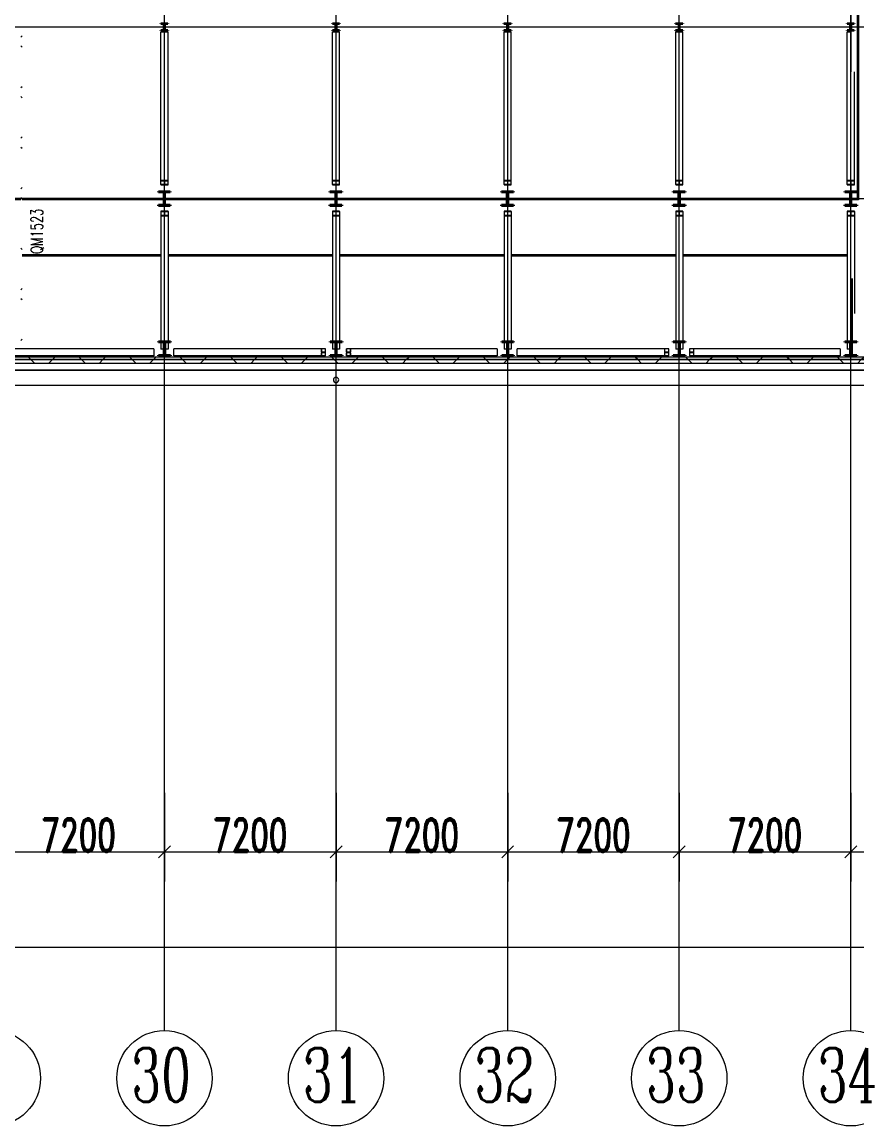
# Model space of a CAD drawing. Header units: millimetres. Extents: x -30000 to 430621, y -31706 to 192400.
# Drawn here: x 202825 to 237854, y -31706 to 14604 of the extents above; entities that cross this region are included whole.
import ezdxf

# ---------------------------------------------------------------- set-up
doc = ezdxf.new("R2010")
doc.units = ezdxf.units.MM
doc.linetypes.add('轴网线', pattern=[22.04, 18.38, -1.83, 0, -1.83])
doc.layers.get('0').update_dxf_attribs({"color": 8})
doc.layers.get('Defpoints').update_dxf_attribs({"color": 8})
for name, color, linetype, lineweight in [('A-ANNO-DIMS', 8, 'Continuous', 9), ('A-DOOR-IDEN', 8, 'Continuous', 9), ('A-FLOR', 8, 'Continuous', 5), ('A-FLOR-HRAL', 8, 'Continuous', 5), ('A-WALL', 8, 'Continuous', 5), ('A-WALL-FNSH', 8, 'Continuous', 9), ('A-WALL-PATT', 8, 'Continuous', 9), ('P-PIPE', 8, 'Continuous', 5), ('S-BEAM', 8, 'Continuous', 5), ('S-COLS', 8, 'Continuous', 5), ('S-GRID', 8, 'Continuous', 9), ('S-GRID-IDEN', 8, 'Continuous', 9)]:
    doc.layers.add(name, color=color, linetype=linetype, lineweight=lineweight)
doc.styles.add('RomanC_1', font='romanc__.ttf', dxfattribs={"width": 0.65, "height": 2250})
doc.styles.add('RomanD_1', font='romand__.ttf', dxfattribs={"width": 0.7, "height": 500})
doc.styles.add('RomanD_4', font='romand__.ttf', dxfattribs={"width": 0.65, "height": 1400})
doc.dimstyles.new('第一_二道尺寸线', dxfattribs={"dimscale": 304.8, "dimtxt": 1405.004626, "dimasz": 1.64042, "dimexe": 4.10105, "dimexo": 0.0625, "dimgap": 0, "dimtad": 1, "dimdec": 0, "dimzin": 0, "dimdsep": 46, "dimtxsty": 'RomanD_4', "dimblk1": 'OBLIQUE', "dimblk2": 'OBLIQUE', "dimsah": 1, "dimcen": 0.09, "dimazin": 0, "dimtfac": 1, "dimtdec": 4, "dimtix": 1, "dimtmove": 0, "dimatfit": 3, "dimfxl": 8.2021, "dimfxlon": 1, "dimtvp": 1, "dimtolj": 1, "dimtzin": 0, "dimlwd": 18, "dimlwe": 18, "dimarcsym": 2})
pattern_1 = [(45, (-4e-09, 0), (-1060.66, 1060.66), []), (135, (-4e-09, 0), (-1060.66, -1060.66), [])]

# ---------------------------------------------------------------- blocks, each defined once
blk = doc.blocks.new('X-AR-F3-00-W-002_HLP2_rvt-1-LAY-4F-1_500-A')
at = {"layer": 'P-PIPE', "color": 96, "true_color": 0x007f00}
for start, end in [(0, 180), (180, 360)]:
    blk.add_arc((216000, -411), 110, start, end, dxfattribs=at)
blk = doc.blocks.new('钢_柱_焊接H - H600X500X20X30-659261-LAY-4F-1_500-A')
at = {"layer": 'S-COLS', "lineweight": 15, "true_color": 0xdddddd}
blk.add_hatch(color=254, dxfattribs=at).paths.add_polyline_path([(-250, -300), (250, -300), (250, -270), (10, -270), (10, 270), (250, 270), (250, 300), (-250, 300), (-250, 270), (-10, 270), (-10, -270), (-250, -270)], flags=0)
at = {"layer": 'S-COLS', "color": 8, "lineweight": 35, "true_color": 0x777777}
for p, q in [((-250, 300), (250, 300)), ((-250, 270), (-250, 300)), ((-10, 270), (-250, 270)), ((-10, -270), (-10, 270)), ((10, 270), (10, -270)), ((250, 270), (10, 270)), ((250, 300), (250, 270)), ((-250, -270), (-10, -270)), ((-250, -300), (-250, -270)), ((250, -300), (-250, -300)), ((10, -270), (250, -270)), ((250, -270), (250, -300))]:
    blk.add_line(p, q, dxfattribs=at)
blk = doc.blocks.new('钢_柱_焊接H - H600X500X20X30-V72-LAY-4F-1_500-A')
at = {"layer": 'S-COLS', "lineweight": 15, "true_color": 0xdddddd}
h = blk.add_hatch(color=254, dxfattribs=at)
h.paths.add_polyline_path([(50, -300), (250, -300), (250, -270), (50, -275)], flags=0)
h.paths.add_polyline_path([(0, -300), (0, 300), (-250, 300), (-250, 270), (-10, 270), (-10, -270), (-250, -270), (-250, -300), (-150, -300)], flags=0)
h.paths.add_polyline_path([(250, 270), (250, 300), (50, 300), (50, 270)], flags=0)
at = {"layer": 'S-COLS', "color": 8, "lineweight": 35, "true_color": 0x777777}
for p, q in [((-250, 300), (0, 300)), ((-250, 270), (-250, 300)), ((-10, 270), (-250, 270)), ((-10, -270), (-10, 270)), ((50, 300), (250, 300)), ((250, 270), (50, 270)), ((250, 300), (250, 270)), ((-250, -270), (-10, -270)), ((-250, -300), (-250, -270)), ((0, -300), (-250, -300)), ((50, -270), (250, -270)), ((250, -300), (50, -300)), ((250, -270), (250, -300))]:
    blk.add_line(p, q, dxfattribs=at)
blk = doc.blocks.new('钢_柱_焊接H - H600X500X20X30-659270-LAY-4F-1_500-A')
at = {"layer": 'S-COLS', "lineweight": 15, "true_color": 0xdddddd}
h = blk.add_hatch(color=254, dxfattribs=at)
h.paths.add_polyline_path([(6, -300), (250, -300), (250, -270), (10, -270), (6, -50), (-10, -50), (-10, -270), (-250, -270), (-250, -300), (-148, -300)], flags=0)
h.paths.add_polyline_path([(10, 0), (10, 270), (250, 270), (250, 300), (-250, 300), (-250, 270), (-10, 270), (-10, 0), (5, 0)], flags=0)
at = {"layer": 'S-COLS', "color": 8, "lineweight": 35, "true_color": 0x777777}
for p, q in [((-250, 300), (250, 300)), ((-250, 270), (-250, 300)), ((-10, 270), (-250, 270)), ((-10, 0), (-10, 270)), ((10, 270), (10, 0)), ((250, 270), (10, 270)), ((250, 300), (250, 270)), ((-250, -270), (-10, -270)), ((-250, -300), (-250, -270)), ((250, -300), (-250, -300)), ((-10, -270), (-10, -50)), ((10, -50), (10, -270)), ((10, -270), (250, -270)), ((250, -270), (250, -300))]:
    blk.add_line(p, q, dxfattribs=at)
blk = doc.blocks.new('钢_柱_焊接H - H600X500X20X30-V74-LAY-4F-1_500-A')
at = {"layer": 'S-COLS', "lineweight": 15, "true_color": 0xdddddd}
h = blk.add_hatch(color=254, dxfattribs=at)
h.paths.add_polyline_path([(0, -300), (250, -300), (250, -270), (10, -270), (5, -50), (-10, -50), (-10, -270), (-250, -270), (-250, -300), (-145, -300)], flags=0)
h.paths.add_polyline_path([(5, 0), (10, 0), (10, 270), (250, 270), (250, 300), (-250, 300), (-250, 270), (-10, 270), (-10, 0), (0, 0)], flags=0)
at = {"layer": 'S-COLS', "color": 8, "lineweight": 35, "true_color": 0x777777}
for p, q in [((-250, 300), (250, 300)), ((-250, 270), (-250, 300)), ((-10, 270), (-250, 270)), ((-10, 0), (-10, 270)), ((10, 270), (10, 0)), ((250, 270), (10, 270)), ((250, 300), (250, 270)), ((-250, -270), (-10, -270)), ((-250, -300), (-250, -270)), ((250, -300), (-250, -300)), ((-10, -270), (-10, -50)), ((10, -50), (10, -270)), ((10, -270), (250, -270)), ((250, -270), (250, -300))]:
    blk.add_line(p, q, dxfattribs=at)
blk = doc.blocks.new('钢_柱_热轧H - HW300X300-659269-LAY-4F-1_500-A')
at = {"layer": 'S-COLS', "lineweight": 15, "true_color": 0xdddddd}
h = blk.add_hatch(color=254, dxfattribs=at)
h.paths.add_polyline_path([(5, -122), (5, 122), (-5, 122), (-5, -122)], flags=0)
h.paths.add_polyline_path([(9, -131), (5, -122), (-5, -131), (5, -131)], flags=0)
h.paths.add_polyline_path([(-150, -150), (150, -150), (150, -135), (-150, -135), (-150, -150)], flags=0)
h.paths.add_polyline_path([(5, 122), (5, 131), (-5, 129)], flags=0)
h.paths.add_polyline_path([(9, 131), (18, 135), (150, 135), (150, 150), (-150, 150), (-145, 135), (5, 132)], flags=0)
at = {"layer": 'S-COLS', "color": 8, "lineweight": 35, "true_color": 0x777777}
for p, q in [((-150, 150), (150, 150)), ((-150, 135), (-150, 150)), ((-18, 135), (-150, 135)), ((-5, -122), (-5, 122)), ((5, 122), (5, -122)), ((150, 135), (18, 135)), ((150, 150), (150, 135)), ((-150, -135), (-18, -135)), ((-150, -150), (-150, -135)), ((150, -150), (-150, -150)), ((18, -135), (150, -135)), ((150, -135), (150, -150))]:
    blk.add_line(p, q, dxfattribs=at)
for centre, start, end in [((-18, 122), 360, 90), ((18, 122), 90, 180), ((-18, -122), 270, 360), ((18, -122), 180, 270)]:
    blk.add_arc(centre, 13, start, end, dxfattribs=at)
blk = doc.blocks.new('钢_梁_焊接H - H300X300X10X15-V337-LAY-4F-1_500-A')
at = {"layer": 'S-BEAM', "color": 8, "lineweight": 15, "true_color": 0x777777}
for p, q in [((208950, 6665), (208650, 6665)), ((208650, 6665), (208650, 6656)), ((208650, 6656), (208795, 6656)), ((208650, 6656), (208650, 6484)), ((208795, 6484), (208650, 6484)), ((208650, 6484), (208650, 6475)), ((208795, 6656), (208795, 6484)), ((208805, 6484), (208805, 6656)), ((208805, 6656), (208950, 6656)), ((208950, 6484), (208805, 6484)), ((208950, 6656), (208950, 6665)), ((208950, 6656), (208950, 6484)), ((208950, 6475), (208950, 6484)), ((208650, 6475), (208950, 6475)), ((208650, 6475), (208650, 1200)), ((208950, 6475), (208950, 1200)), ((208650, 1170), (208650, 878)), ((208950, 1170), (208950, 878)), ((208790, 878), (208650, 878)), ((208950, 878), (208810, 878))]:
    blk.add_line(p, q, dxfattribs=at)
blk = doc.blocks.new('钢_梁_焊接H - H300X300X10X15-658906-LAY-4F-1_500-A')
at = {"layer": 'S-BEAM', "color": 8, "lineweight": 15, "true_color": 0x777777}
for p, q in [((14250, 14201), (14550, 14201)), ((14250, 7956), (14250, 14201)), ((14550, 7956), (14550, 14201)), ((14550, 7956), (14250, 7956)), ((14250, 7956), (14250, 7947)), ((14250, 7947), (14395, 7947)), ((14250, 7785), (14250, 7947)), ((14395, 7947), (14395, 7785)), ((14405, 7785), (14405, 7947)), ((14405, 7947), (14550, 7947)), ((14550, 7947), (14550, 7956)), ((14550, 7785), (14550, 7947)), ((14395, 7785), (14250, 7785)), ((14250, 7785), (14250, 7776)), ((14250, 7776), (14550, 7776)), ((14550, 7785), (14405, 7785)), ((14550, 7776), (14550, 7785))]:
    blk.add_line(p, q, dxfattribs=at)
blk = doc.blocks.new('钢_梁_焊接H - H300X300X10X15-V343-LAY-4F-1_500-A')
at = {"layer": 'S-BEAM', "color": 8, "lineweight": 15, "true_color": 0x777777}
for p, q in [((216150, 6665), (215850, 6665)), ((215850, 6665), (215850, 6656)), ((215850, 6656), (215995, 6656)), ((215850, 6656), (215850, 6484)), ((215995, 6484), (215850, 6484)), ((215850, 6484), (215850, 6475)), ((215995, 6656), (215995, 6484)), ((216005, 6484), (216005, 6656)), ((216005, 6656), (216150, 6656)), ((216150, 6484), (216005, 6484)), ((216150, 6656), (216150, 6665)), ((216150, 6656), (216150, 6484)), ((216150, 6475), (216150, 6484)), ((215850, 6475), (216150, 6475)), ((215850, 6475), (215850, 1200)), ((216150, 6475), (216150, 1200)), ((215850, 1170), (215850, 878)), ((216150, 1170), (216150, 878)), ((215990, 878), (215850, 878)), ((216150, 878), (216010, 878))]:
    blk.add_line(p, q, dxfattribs=at)
blk = doc.blocks.new('钢_梁_焊接H - H300X300X10X15-V352-LAY-4F-1_500-A')
at = {"layer": 'S-BEAM', "color": 8, "lineweight": 15, "true_color": 0x777777}
for p, q in [((223350, 6665), (223050, 6665)), ((223050, 6665), (223050, 6656)), ((223050, 6656), (223195, 6656)), ((223050, 6656), (223050, 6484)), ((223195, 6484), (223050, 6484)), ((223050, 6484), (223050, 6475)), ((223195, 6656), (223195, 6484)), ((223205, 6484), (223205, 6656)), ((223205, 6656), (223350, 6656)), ((223350, 6484), (223205, 6484)), ((223350, 6656), (223350, 6665)), ((223350, 6656), (223350, 6484)), ((223350, 6475), (223350, 6484)), ((223050, 6475), (223350, 6475)), ((223050, 6475), (223050, 1200)), ((223350, 6475), (223350, 1200)), ((223050, 1170), (223050, 878)), ((223350, 1170), (223350, 878)), ((223190, 878), (223050, 878)), ((223350, 878), (223210, 878))]:
    blk.add_line(p, q, dxfattribs=at)
blk = doc.blocks.new('钢_梁_焊接H - H300X300X10X15-V358-LAY-4F-1_500-A')
at = {"layer": 'S-BEAM', "color": 8, "lineweight": 15, "true_color": 0x777777}
for p, q in [((230550, 6665), (230250, 6665)), ((230250, 6665), (230250, 6656)), ((230250, 6656), (230395, 6656)), ((230250, 6656), (230250, 6484)), ((230395, 6484), (230250, 6484)), ((230250, 6484), (230250, 6475)), ((230395, 6656), (230395, 6484)), ((230405, 6484), (230405, 6656)), ((230405, 6656), (230550, 6656)), ((230550, 6484), (230405, 6484)), ((230550, 6656), (230550, 6665)), ((230550, 6656), (230550, 6484)), ((230550, 6475), (230550, 6484)), ((230250, 6475), (230550, 6475)), ((230250, 6475), (230250, 1200)), ((230550, 6475), (230550, 1200)), ((230250, 1170), (230250, 878)), ((230550, 1170), (230550, 878)), ((230390, 878), (230250, 878)), ((230550, 878), (230410, 878))]:
    blk.add_line(p, q, dxfattribs=at)
blk = doc.blocks.new('钢_梁_热轧H - HW300X300-658885-LAY-4F-1_500-A')
at = {"layer": 'S-BEAM', "color": 8, "lineweight": 15, "true_color": 0x777777}
for p, q in [((230844, 157800), (230835, 157800)), ((230835, 157800), (230835, 157500)), ((230835, 157500), (230844, 157500)), ((230844, 157668), (230844, 157800)), ((231001, 157800), (230844, 157800)), ((230844, 157500), (230844, 157632)), ((231001, 157500), (230844, 157500)), ((230994, 157655), (230852, 157655)), ((230852, 157645), (230994, 157645)), ((231010, 157800), (231001, 157800)), ((231001, 157800), (231001, 157668)), ((231001, 157632), (231001, 157500)), ((231001, 157500), (231010, 157500)), ((231010, 157500), (231010, 157800)), ((237156, 157800), (231010, 157800)), ((237156, 157500), (231010, 157500)), ((237156, 157800), (237156, 157500))]:
    blk.add_line(p, q, dxfattribs=at)
for centre, start_param, end_param in [((230852, 157668), 1.570796, 3.141593), ((230852, 157632), 0, 1.570796), ((230994, 157668), 3.141593, 4.712389), ((230994, 157632), 4.712389, 6.283185)]:
    blk.add_ellipse(centre, major_axis=(0, 13), ratio=0.581772, start_param=start_param, end_param=end_param, dxfattribs=at)
blk = doc.blocks.new('钢_梁_热轧H - HW300X300-659071-LAY-4F-1_500-A')
at = {"layer": 'S-BEAM', "color": 8, "lineweight": 15, "true_color": 0x777777}
for p, q in [((223596, 157500), (223596, 157800)), ((229782, 157800), (223596, 157800)), ((229782, 157500), (223596, 157500)), ((229791, 157800), (229782, 157800)), ((229782, 157800), (229782, 157500)), ((229782, 157500), (229791, 157500)), ((229791, 157668), (229791, 157800)), ((229948, 157800), (229791, 157800)), ((229791, 157500), (229791, 157632)), ((229948, 157500), (229791, 157500)), ((229940, 157655), (229798, 157655)), ((229798, 157645), (229940, 157645)), ((229956, 157800), (229948, 157800)), ((229948, 157800), (229948, 157668)), ((229948, 157632), (229948, 157500)), ((229948, 157500), (229956, 157500)), ((229956, 157500), (229956, 157800))]:
    blk.add_line(p, q, dxfattribs=at)
for centre, start_param, end_param in [((229798, 157668), 1.570796, 3.141593), ((229798, 157632), 0, 1.570796), ((229940, 157668), 3.141593, 4.712389), ((229940, 157632), 4.712389, 6.283185)]:
    blk.add_ellipse(centre, major_axis=(0, 13), ratio=0.581772, start_param=start_param, end_param=end_param, dxfattribs=at)
blk = doc.blocks.new('钢_梁_热轧H - HW300X300-659072-LAY-4F-1_500-A')
at = {"layer": 'S-BEAM', "color": 8, "lineweight": 15, "true_color": 0x777777}
for p, q in [((209196, 157500), (209196, 157800)), ((215382, 157800), (209196, 157800)), ((215382, 157500), (209196, 157500)), ((215391, 157800), (215382, 157800)), ((215382, 157800), (215382, 157500)), ((215382, 157500), (215391, 157500)), ((215391, 157668), (215391, 157800)), ((215548, 157800), (215391, 157800)), ((215391, 157500), (215391, 157632)), ((215548, 157500), (215391, 157500)), ((215540, 157655), (215398, 157655)), ((215398, 157645), (215540, 157645)), ((215556, 157800), (215548, 157800)), ((215548, 157800), (215548, 157668)), ((215548, 157632), (215548, 157500)), ((215548, 157500), (215556, 157500)), ((215556, 157500), (215556, 157800))]:
    blk.add_line(p, q, dxfattribs=at)
for centre, start_param, end_param in [((215398, 157668), 1.570796, 3.141593), ((215398, 157632), 0, 1.570796), ((215540, 157668), 3.141593, 4.712389), ((215540, 157632), 4.712389, 6.283185)]:
    blk.add_ellipse(centre, major_axis=(0, 13), ratio=0.581772, start_param=start_param, end_param=end_param, dxfattribs=at)
blk = doc.blocks.new('钢_梁_热轧H - HW300X300-659073-LAY-4F-1_500-A')
at = {"layer": 'S-BEAM', "color": 8, "lineweight": 15, "true_color": 0x777777}
for p, q in [((216444, 157800), (216435, 157800)), ((216435, 157800), (216435, 157500)), ((216435, 157500), (216444, 157500)), ((216444, 157668), (216444, 157800)), ((216601, 157800), (216444, 157800)), ((216444, 157500), (216444, 157632)), ((216601, 157500), (216444, 157500)), ((216594, 157655), (216452, 157655)), ((216452, 157645), (216594, 157645)), ((216610, 157800), (216601, 157800)), ((216601, 157800), (216601, 157668)), ((216601, 157632), (216601, 157500)), ((216601, 157500), (216610, 157500)), ((216610, 157500), (216610, 157800)), ((222756, 157800), (216610, 157800)), ((222756, 157500), (216610, 157500)), ((222756, 157800), (222756, 157500))]:
    blk.add_line(p, q, dxfattribs=at)
for centre, start_param, end_param in [((216452, 157668), 1.570796, 3.141593), ((216452, 157632), 0, 1.570796), ((216594, 157668), 3.141593, 4.712389), ((216594, 157632), 4.712389, 6.283185)]:
    blk.add_ellipse(centre, major_axis=(0, 13), ratio=0.581772, start_param=start_param, end_param=end_param, dxfattribs=at)
blk = doc.blocks.new('钢_梁_焊接H - H300X300X10X15-V380-LAY-4F-1_500-A')
at = {"layer": 'S-BEAM', "color": 8, "lineweight": 15, "true_color": 0x777777}
for p, q in [((237750, 6665), (237450, 6665)), ((237450, 6665), (237450, 6656)), ((237450, 6656), (237595, 6656)), ((237450, 6656), (237450, 6484)), ((237595, 6484), (237450, 6484)), ((237450, 6484), (237450, 6475)), ((237595, 6656), (237595, 6484)), ((237605, 6484), (237605, 6656)), ((237605, 6656), (237750, 6656)), ((237750, 6484), (237605, 6484)), ((237750, 6656), (237750, 6665)), ((237750, 6656), (237750, 6484)), ((237750, 6475), (237750, 6484)), ((237450, 6475), (237750, 6475)), ((237450, 6475), (237450, 1200)), ((237750, 6475), (237750, 2384)), ((237450, 1170), (237450, 878)), ((237590, 878), (237450, 878))]:
    blk.add_line(p, q, dxfattribs=at)
blk = doc.blocks.new('钢_梁_焊接H - H300X300X10X15-V381-LAY-4F-1_500-A')
at = {"layer": 'S-BEAM', "color": 8, "lineweight": 15, "true_color": 0x777777}
for p, q in [((237450, 14201), (237600, 14201)), ((237450, 7956), (237450, 14201)), ((237750, 7956), (237750, 12521)), ((237750, 7956), (237450, 7956)), ((237450, 7956), (237450, 7947)), ((237450, 7947), (237595, 7947)), ((237450, 7785), (237450, 7947)), ((237595, 7947), (237595, 7785)), ((237605, 7785), (237605, 7947)), ((237605, 7947), (237750, 7947)), ((237750, 7947), (237750, 7956)), ((237750, 7785), (237750, 7947)), ((237595, 7785), (237450, 7785)), ((237450, 7785), (237450, 7776)), ((237450, 7776), (237750, 7776)), ((237750, 7785), (237605, 7785)), ((237750, 7776), (237750, 7785))]:
    blk.add_line(p, q, dxfattribs=at)
blk = doc.blocks.new('X-ST-F3-04-C-002_HLP2_rvt-1-LAY-4F-1_500-A')
at = {"color": 8, "lineweight": 15, "true_color": 0x777777}
for name, p in [('钢_柱_热轧H - HW300X300-659269-LAY-4F-1_500-A', (208795, 14400)), ('钢_柱_热轧H - HW300X300-659269-LAY-4F-1_500-A', (215995, 14400)), ('钢_柱_热轧H - HW300X300-659269-LAY-4F-1_500-A', (223195, 14400)), ('钢_柱_热轧H - HW300X300-659269-LAY-4F-1_500-A', (230395, 14400)), ('钢_柱_热轧H - HW300X300-659269-LAY-4F-1_500-A', (237595, 14400)), ('钢_梁_焊接H - H300X300X10X15-658906-LAY-4F-1_500-A', (194400, 0)), ('钢_梁_焊接H - H300X300X10X15-658906-LAY-4F-1_500-A', (201600, 0)), ('钢_梁_焊接H - H300X300X10X15-658906-LAY-4F-1_500-A', (208800, 0)), ('钢_梁_焊接H - H300X300X10X15-658906-LAY-4F-1_500-A', (216000, 0)), ('钢_梁_焊接H - H300X300X10X15-V381-LAY-4F-1_500-A', (0, 0)), ('钢_柱_焊接H - H600X500X20X30-659270-LAY-4F-1_500-A', (208795, 7200)), ('钢_柱_焊接H - H600X500X20X30-659270-LAY-4F-1_500-A', (215995, 7200)), ('钢_柱_焊接H - H600X500X20X30-659270-LAY-4F-1_500-A', (223195, 7200)), ('钢_柱_焊接H - H600X500X20X30-659270-LAY-4F-1_500-A', (230395, 7200)), ('钢_柱_焊接H - H600X500X20X30-V74-LAY-4F-1_500-A', (237595, 7200)), ('钢_梁_焊接H - H300X300X10X15-V337-LAY-4F-1_500-A', (0, 0)), ('钢_梁_焊接H - H300X300X10X15-V343-LAY-4F-1_500-A', (0, 0)), ('钢_梁_焊接H - H300X300X10X15-V352-LAY-4F-1_500-A', (0, 0)), ('钢_梁_焊接H - H300X300X10X15-V358-LAY-4F-1_500-A', (0, 0)), ('钢_梁_焊接H - H300X300X10X15-V380-LAY-4F-1_500-A', (0, 0)), ('钢_柱_焊接H - H600X500X20X30-659261-LAY-4F-1_500-A', (208800, 900)), ('钢_柱_焊接H - H600X500X20X30-659261-LAY-4F-1_500-A', (216000, 900)), ('钢_柱_焊接H - H600X500X20X30-659261-LAY-4F-1_500-A', (223200, 900)), ('钢_柱_焊接H - H600X500X20X30-659261-LAY-4F-1_500-A', (230400, 900)), ('钢_柱_焊接H - H600X500X20X30-V72-LAY-4F-1_500-A', (237600, 900)), ('钢_梁_热轧H - HW300X300-658885-LAY-4F-1_500-A', (-28800, -156900)), ('钢_梁_热轧H - HW300X300-659072-LAY-4F-1_500-A', (0, -156900)), ('钢_梁_热轧H - HW300X300-659073-LAY-4F-1_500-A', (0, -156900)), ('钢_梁_热轧H - HW300X300-659071-LAY-4F-1_500-A', (0, -156900)), ('钢_梁_热轧H - HW300X300-658885-LAY-4F-1_500-A', (0, -156900))]:
    blk.add_blockref(name, p, dxfattribs=at)
blk = doc.blocks.new('顶部扶栏类型 - 顶部扶栏_内部_-3241451-LAY-4F-1_500-A')
at = {"layer": 'A-FLOR-HRAL'}
for p, q in [((233775, 43250), (237550, 43250)), ((237550, 43200), (233775, 43200)), ((237650, 43250), (237925, 43250)), ((237875, 43200), (237650, 43200)), ((237875, 43125), (237875, 43200)), ((237925, 43250), (237925, 43125)), ((190975, 38467), (190975, 42925)), ((191025, 42925), (191025, 38417)), ((237875, 7200), (237875, 43025)), ((237925, 43025), (237925, 7150)), ((186700, 21747), (186700, 38467)), ((186700, 38467), (187050, 38467)), ((187350, 38467), (190975, 38467)), ((186750, 38417), (186750, 21747)), ((187050, 38417), (186750, 38417)), ((191025, 38417), (187350, 38417)), ((186700, 7150), (186700, 21397)), ((186750, 21397), (186750, 7200)), ((202775, 7150), (186700, 7150)), ((186750, 7200), (202775, 7200)), ((202824, 7200), (237875, 7200)), ((237925, 7150), (202824, 7150))]:
    blk.add_line(p, q, dxfattribs=at)
blk = doc.blocks.new('顶部扶栏类型 - 顶部扶栏_内部_-V439-LAY-4F-1_500-A')
at = {"layer": 'A-FLOR-HRAL'}
for p, q in [((233775, 43250), (237550, 43250)), ((233775, 43200), (237550, 43200)), ((237650, 43250), (237925, 43250)), ((237650, 43200), (237875, 43200)), ((237875, 43200), (237875, 43125)), ((237925, 43250), (237925, 43125)), ((190975, 38467), (190975, 42925)), ((191025, 38417), (191025, 42925)), ((237875, 43025), (237875, 7200)), ((237925, 43025), (237925, 7150)), ((186700, 38467), (187050, 38467)), ((186700, 21747), (186700, 38467)), ((187350, 38467), (190975, 38467)), ((186750, 38417), (187050, 38417)), ((186750, 21747), (186750, 38417)), ((187350, 38417), (191025, 38417)), ((186700, 7150), (186700, 21397)), ((186750, 7200), (186750, 21397)), ((202775, 7150), (186700, 7150)), ((202775, 7200), (186750, 7200)), ((237875, 7200), (202824, 7200)), ((237925, 7150), (202824, 7150))]:
    blk.add_line(p, q, dxfattribs=at)
blk = doc.blocks.new('顶部扶栏类型 - 顶部扶栏_内部_-3241510-LAY-4F-1_500-A')
at = {"layer": 'A-FLOR-HRAL'}
for p, q in [((202825, 4850), (208650, 4850)), ((208650, 4800), (202825, 4800)), ((208950, 4850), (215850, 4850)), ((215850, 4800), (208950, 4800)), ((216150, 4850), (223050, 4850)), ((223050, 4800), (216150, 4800)), ((223350, 4850), (230250, 4850)), ((230250, 4800), (223350, 4800)), ((230550, 4850), (237450, 4850)), ((237450, 4800), (230550, 4800)), ((237600, 550), (237600, 3846)), ((237650, 3846), (237650, 550))]:
    blk.add_line(p, q, dxfattribs=at)
blk = doc.blocks.new('顶部扶栏类型 - 顶部扶栏_内部_-V440-LAY-4F-1_500-A')
at = {"layer": 'A-FLOR-HRAL'}
for p, q in [((202825, 4850), (208650, 4850)), ((202825, 4800), (208650, 4800)), ((208950, 4850), (215850, 4850)), ((208950, 4800), (215850, 4800)), ((216150, 4850), (223050, 4850)), ((216150, 4800), (223050, 4800)), ((223350, 4850), (230250, 4850)), ((223350, 4800), (230250, 4800)), ((230550, 4850), (237450, 4850)), ((230550, 4800), (237450, 4800)), ((237600, 3846), (237600, 550)), ((237650, 3846), (237650, 550))]:
    blk.add_line(p, q, dxfattribs=at)
blk = doc.blocks.new('轴网 - 宽度系数 0_65-670068-LAY-4F-1_500-A')
at = {"layer": 'S-GRID-IDEN'}
blk.add_circle((0, 0), 4, dxfattribs=at)
blk = doc.blocks.new('_Oblique')
at = {"color": 0, "linetype": 'ByBlock', "lineweight": -2}
blk.add_line((-0.5, -0.5), (0.5, 0.5), dxfattribs=at)
blk = doc.blocks.new('DIMBLOCK128-LAY-4F-1_500-A')
at = {"layer": 'A-ANNO-DIMS', "color": 0, "lineweight": 18, "transparency": 16777216}
for p, q in [((201600, -17725.274274), (201600, -21456.224274)), ((208800, -17725.274274), (208800, -21456.224274)), ((201600, -20206.224274), (208800, -20206.224274))]:
    blk.add_line(p, q, dxfattribs=at)
at = {"layer": 'Defpoints', "color": 0, "transparency": 16777216}
for p in [(201600, -17706.224274), (208800, -17706.224274), (208800, -20206.224274)]:
    blk.add_point(p, dxfattribs=at)
at = {"layer": 'A-ANNO-DIMS', "color": 0, "lineweight": 18, "transparency": 16777216, "xscale": 500.0000000000001, "yscale": 500.0000000000001, "zscale": 500.0000000000001, "rotation": 180}
blk.add_blockref('_Oblique', (201600, -20206.224274), dxfattribs=at)
at = {"layer": 'A-ANNO-DIMS', "color": 0, "lineweight": 18, "transparency": 16777216, "xscale": 500.0000000000001, "yscale": 500.0000000000001, "zscale": 500.0000000000001}
blk.add_blockref('_Oblique', (208800, -20206.224274), dxfattribs=at)
at = {"layer": 'A-ANNO-DIMS', "color": 0, "lineweight": 18, "transparency": 16777216, "insert": (205200, -19506.224274), "char_height": 1400, "width": 3890.7820424, "attachment_point": 5, "style": 'RomanD_4'}
blk.add_mtext('\\A1;7200', dxfattribs=at)
blk = doc.blocks.new('DIMBLOCK129-LAY-4F-1_500-A')
at = {"layer": 'A-ANNO-DIMS', "color": 0, "lineweight": 18, "transparency": 16777216}
for p, q in [((208800, -17725.274274), (208800, -21456.224274)), ((216000, -17725.274274), (216000, -21456.224274)), ((208800, -20206.224274), (216000, -20206.224274))]:
    blk.add_line(p, q, dxfattribs=at)
at = {"layer": 'Defpoints', "color": 0, "transparency": 16777216}
for p in [(208800, -17706.224274), (216000, -17706.224274), (216000, -20206.224274)]:
    blk.add_point(p, dxfattribs=at)
at = {"layer": 'A-ANNO-DIMS', "color": 0, "lineweight": 18, "transparency": 16777216, "xscale": 500.0000000000001, "yscale": 500.0000000000001, "zscale": 500.0000000000001, "rotation": 180}
blk.add_blockref('_Oblique', (208800, -20206.224274), dxfattribs=at)
at = {"layer": 'A-ANNO-DIMS', "color": 0, "lineweight": 18, "transparency": 16777216, "xscale": 500.0000000000001, "yscale": 500.0000000000001, "zscale": 500.0000000000001}
blk.add_blockref('_Oblique', (216000, -20206.224274), dxfattribs=at)
at = {"layer": 'A-ANNO-DIMS', "color": 0, "lineweight": 18, "transparency": 16777216, "insert": (212400, -19506.224274), "char_height": 1400, "width": 3890.7820424, "attachment_point": 5, "style": 'RomanD_4'}
blk.add_mtext('\\A1;7200', dxfattribs=at)
blk = doc.blocks.new('DIMBLOCK130-LAY-4F-1_500-A')
at = {"layer": 'A-ANNO-DIMS', "color": 0, "lineweight": 18, "transparency": 16777216}
for p, q in [((216000, -17725.274274), (216000, -21456.224274)), ((223200, -17725.274274), (223200, -21456.224274)), ((216000, -20206.224274), (223200, -20206.224274))]:
    blk.add_line(p, q, dxfattribs=at)
at = {"layer": 'Defpoints', "color": 0, "transparency": 16777216}
for p in [(216000, -17706.224274), (223200, -17706.224274), (223200, -20206.224274)]:
    blk.add_point(p, dxfattribs=at)
at = {"layer": 'A-ANNO-DIMS', "color": 0, "lineweight": 18, "transparency": 16777216, "xscale": 500.0000000000001, "yscale": 500.0000000000001, "zscale": 500.0000000000001, "rotation": 180}
blk.add_blockref('_Oblique', (216000, -20206.224274), dxfattribs=at)
at = {"layer": 'A-ANNO-DIMS', "color": 0, "lineweight": 18, "transparency": 16777216, "xscale": 500.0000000000001, "yscale": 500.0000000000001, "zscale": 500.0000000000001}
blk.add_blockref('_Oblique', (223200, -20206.224274), dxfattribs=at)
at = {"layer": 'A-ANNO-DIMS', "color": 0, "lineweight": 18, "transparency": 16777216, "insert": (219600, -19506.224274), "char_height": 1400, "width": 3890.7820424, "attachment_point": 5, "style": 'RomanD_4'}
blk.add_mtext('\\A1;7200', dxfattribs=at)
blk = doc.blocks.new('DIMBLOCK131-LAY-4F-1_500-A')
at = {"layer": 'A-ANNO-DIMS', "color": 0, "lineweight": 18, "transparency": 16777216}
for p, q in [((223200, -17725.274274), (223200, -21456.224274)), ((230400, -17725.274274), (230400, -21456.224274)), ((223200, -20206.224274), (230400, -20206.224274))]:
    blk.add_line(p, q, dxfattribs=at)
at = {"layer": 'Defpoints', "color": 0, "transparency": 16777216}
for p in [(223200, -17706.224274), (230400, -17706.224274), (230400, -20206.224274)]:
    blk.add_point(p, dxfattribs=at)
at = {"layer": 'A-ANNO-DIMS', "color": 0, "lineweight": 18, "transparency": 16777216, "xscale": 500.0000000000001, "yscale": 500.0000000000001, "zscale": 500.0000000000001, "rotation": 180}
blk.add_blockref('_Oblique', (223200, -20206.224274), dxfattribs=at)
at = {"layer": 'A-ANNO-DIMS', "color": 0, "lineweight": 18, "transparency": 16777216, "xscale": 500.0000000000001, "yscale": 500.0000000000001, "zscale": 500.0000000000001}
blk.add_blockref('_Oblique', (230400, -20206.224274), dxfattribs=at)
at = {"layer": 'A-ANNO-DIMS', "color": 0, "lineweight": 18, "transparency": 16777216, "insert": (226800, -19506.224274), "char_height": 1400, "width": 3890.7820424, "attachment_point": 5, "style": 'RomanD_4'}
blk.add_mtext('\\A1;7200', dxfattribs=at)
blk = doc.blocks.new('DIMBLOCK132-LAY-4F-1_500-A')
at = {"layer": 'A-ANNO-DIMS', "color": 0, "lineweight": 18, "transparency": 16777216}
for p, q in [((230400, -17725.274274), (230400, -21456.224274)), ((237600, -17725.274274), (237600, -21456.224274)), ((230400, -20206.224274), (237600, -20206.224274))]:
    blk.add_line(p, q, dxfattribs=at)
at = {"layer": 'Defpoints', "color": 0, "transparency": 16777216}
for p in [(230400, -17706.224274), (237600, -17706.224274), (237600, -20206.224274)]:
    blk.add_point(p, dxfattribs=at)
at = {"layer": 'A-ANNO-DIMS', "color": 0, "lineweight": 18, "transparency": 16777216, "xscale": 500.0000000000001, "yscale": 500.0000000000001, "zscale": 500.0000000000001, "rotation": 180}
blk.add_blockref('_Oblique', (230400, -20206.224274), dxfattribs=at)
at = {"layer": 'A-ANNO-DIMS', "color": 0, "lineweight": 18, "transparency": 16777216, "xscale": 500.0000000000001, "yscale": 500.0000000000001, "zscale": 500.0000000000001}
blk.add_blockref('_Oblique', (237600, -20206.224274), dxfattribs=at)
at = {"layer": 'A-ANNO-DIMS', "color": 0, "lineweight": 18, "transparency": 16777216, "insert": (234000, -19506.224274), "char_height": 1400, "width": 3890.7820424, "attachment_point": 5, "style": 'RomanD_4'}
blk.add_mtext('\\A1;7200', dxfattribs=at)
blk = doc.blocks.new('DIMBLOCK133-LAY-4F-1_500-A')
at = {"layer": 'A-ANNO-DIMS', "color": 0, "lineweight": 18, "transparency": 16777216}
for p, q in [((237600, -17725.274274), (237600, -21456.224274)), ((244800, -17725.274274), (244800, -21456.224274)), ((237600, -20206.224274), (244800, -20206.224274))]:
    blk.add_line(p, q, dxfattribs=at)
at = {"layer": 'Defpoints', "color": 0, "transparency": 16777216}
for p in [(237600, -17706.224274), (244800, -17706.224274), (244800, -20206.224274)]:
    blk.add_point(p, dxfattribs=at)
at = {"layer": 'A-ANNO-DIMS', "color": 0, "lineweight": 18, "transparency": 16777216, "xscale": 500.0000000000001, "yscale": 500.0000000000001, "zscale": 500.0000000000001, "rotation": 180}
blk.add_blockref('_Oblique', (237600, -20206.224274), dxfattribs=at)
at = {"layer": 'A-ANNO-DIMS', "color": 0, "lineweight": 18, "transparency": 16777216, "xscale": 500.0000000000001, "yscale": 500.0000000000001, "zscale": 500.0000000000001}
blk.add_blockref('_Oblique', (244800, -20206.224274), dxfattribs=at)
at = {"layer": 'A-ANNO-DIMS', "color": 0, "lineweight": 18, "transparency": 16777216, "insert": (241200, -19506.224274), "char_height": 1400, "width": 3890.7820424, "attachment_point": 5, "style": 'RomanD_4'}
blk.add_mtext('\\A1;7200', dxfattribs=at)
blk = doc.blocks.new('DIMBLOCK140-LAY-4F-1_500-A')
at = {"layer": 'A-ANNO-DIMS', "color": 0, "lineweight": 18, "transparency": 16777216}
for p, q in [((-300, -21725.274274), (-300, -25456.224274)), ((293100, -21725.274274), (293100, -25456.224274)), ((-300, -24206.224274), (293100, -24206.224274))]:
    blk.add_line(p, q, dxfattribs=at)
at = {"layer": 'Defpoints', "color": 0, "transparency": 16777216}
for p in [(-300, -21706.224274), (293100, -21706.224274), (293100, -24206.224274)]:
    blk.add_point(p, dxfattribs=at)
at = {"layer": 'A-ANNO-DIMS', "color": 0, "lineweight": 18, "transparency": 16777216, "xscale": 500.0000000000001, "yscale": 500.0000000000001, "zscale": 500.0000000000001, "rotation": 180}
blk.add_blockref('_Oblique', (-300, -24206.224274), dxfattribs=at)
at = {"layer": 'A-ANNO-DIMS', "color": 0, "lineweight": 18, "transparency": 16777216, "xscale": 500.0000000000001, "yscale": 500.0000000000001, "zscale": 500.0000000000001}
blk.add_blockref('_Oblique', (293100, -24206.224274), dxfattribs=at)
at = {"layer": 'A-ANNO-DIMS', "color": 0, "lineweight": 18, "transparency": 16777216, "insert": (146400, -23506.224274), "char_height": 1400, "width": 5836.1730636, "attachment_point": 5, "style": 'RomanD_4'}
blk.add_mtext('\\A1;293400', dxfattribs=at)

msp = doc.modelspace()

# ---------------------------------------------------------------- hatches: boundary and pattern name
at = {"layer": 'A-WALL-PATT', "lineweight": 5}
h = msp.add_hatch(dxfattribs=at)
h.set_pattern_fill('FP_13', color=256, style=0, pattern_type=2)
h.set_pattern_definition(pattern_1)
h.paths.add_polyline_path([(202825, 2750), (202825, 5250), (202775, 5250), (202775, 2750)], flags=0)
h.paths.add_polyline_path([(202825, 6750), (202825, 21395.8), (202775, 21395), (202775, 6750)], flags=0)
h.paths.add_polyline_path([(202825, 21745.8), (202825, 42925), (202775, 42925), (202775, 21745.8), (202804.3, 21745.8)], flags=0)
h = msp.add_hatch(dxfattribs=at)
h.set_pattern_fill('FP_13', color=256, style=0, pattern_type=2)
h.set_pattern_definition(pattern_1)
h.paths.add_polyline_path([(202775, 250), (202825, 250), (202825, 300), (202775, 300)], flags=0)
h.paths.add_polyline_path([(202775, 550), (202825, 550), (202825, 600), (202775, 600)], flags=0)
h.paths.add_polyline_path([(202825, 900), (202825, 2700), (202775, 2700), (202775, 900)], flags=0)
h = msp.add_hatch(dxfattribs=at)
h.set_pattern_fill('FP_13', color=256, style=0, pattern_type=2)
h.set_pattern_definition(pattern_1)
h.paths.add_polyline_path([(240313.3, 450), (244625, 450), (244625, 550), (250, 550), (250, 450), (237600, 450)], flags=0)
h = msp.add_hatch(dxfattribs=at)
h.set_pattern_fill('FP_13', color=256, style=0, pattern_type=2)
h.set_pattern_definition(pattern_1)
h.paths.add_polyline_path([(243636.8, 300), (244925, 300), (244925, 450), (0, 450), (0, 300), (240313.3, 300)], flags=0)

# ---------------------------------------------------------------- linework, layer by layer
at = {"layer": 'A-FLOR'}
for p, q in [((237600, 16129.9), (237600, 14550)), ((237600, 14250), (237600, 12520.6)), ((237600, 7776.5), (237600, 7500))]:
    msp.add_line(p, q, dxfattribs=at)
at = {"layer": 'A-WALL'}
for p, q in [((244625, 550), (250, 550)), ((150, 450), (244725, 450))]:
    msp.add_line(p, q, dxfattribs=at)
at = {"layer": 'A-WALL', "lineweight": 9}
for p, q in [((0, 300), (244925, 300)), ((244925, 450), (150, 450))]:
    msp.add_line(p, q, dxfattribs=at)
at = {"layer": 'A-WALL-FNSH', "lineweight": 5}
for p, q in [((244800, 0), (28760, 0)), ((244800, -650), (28760, -650))]:
    msp.add_line(p, q, dxfattribs=at)
at = {"layer": 'S-GRID', "linetype": '轴网线'}
for p, q in [((208800, -17706.2), (208800, 174400)), ((216000, -17706.2), (216000, 174400)), ((223200, -17706.2), (223200, 174400)), ((230400, -17706.2), (230400, 174400)), ((237600, -17706.2), (237600, 174400)), ((-16000, 14400), (308800, 14400)), ((-16000, 7200), (308800, 7200)), ((-16000, 0), (308800, 0))]:
    msp.add_line(p, q, dxfattribs=at)
at = {"layer": 'S-GRID'}
for p, q in [((208800, -27706.2), (208800, -17706.2)), ((216000, -27706.2), (216000, -17706.2)), ((223200, -27706.2), (223200, -17706.2)), ((230400, -27706.2), (230400, -17706.2)), ((237600, -27706.2), (237600, -17706.2))]:
    msp.add_line(p, q, dxfattribs=at)

# ---------------------------------------------------------------- block references
at = {"lineweight": 5}
for name in ['X-AR-F3-00-W-002_HLP2_rvt-1-LAY-4F-1_500-A', 'X-ST-F3-04-C-002_HLP2_rvt-1-LAY-4F-1_500-A']:
    msp.add_blockref(name, (0, 0), dxfattribs=at)
at = {"layer": 'A-FLOR-HRAL'}
for name in ['顶部扶栏类型 - 顶部扶栏_内部_-3241510-LAY-4F-1_500-A', '顶部扶栏类型 - 顶部扶栏_内部_-V440-LAY-4F-1_500-A', '顶部扶栏类型 - 顶部扶栏_内部_-3241451-LAY-4F-1_500-A', '顶部扶栏类型 - 顶部扶栏_内部_-V439-LAY-4F-1_500-A']:
    msp.add_blockref(name, (0, 0), dxfattribs=at)
at = {"layer": 'S-GRID-IDEN', "xscale": 499.9999999999995, "yscale": 499.9999999999995, "zscale": 499.9999999999995}
for p in [(201600, -29706.2), (208800, -29706.2), (216000, -29706.2), (223200, -29706.2), (230400, -29706.2), (237600, -29706.2)]:
    msp.add_blockref('轴网 - 宽度系数 0_65-670068-LAY-4F-1_500-A', p, dxfattribs=at)

# ---------------------------------------------------------------- texts
at = {"layer": 'A-DOOR-IDEN', "insert": (203191.5, 4883.4), "char_height": 500, "width": 2637.552, "attachment_point": 1, "rotation": 90, "style": 'RomanD_1'}
msp.add_mtext('QM1523', dxfattribs=at)
at = {"layer": 'S-GRID-IDEN', "char_height": 2250, "width": 3335.02, "attachment_point": 1, "style": 'RomanC_1'}
for s, insert in [('30', (207405.5, -28441.6)), ('31', (214605.5, -28441.6)), ('32', (221805.5, -28441.6)), ('33', (229005.5, -28441.6)), ('34', (236205.5, -28441.6))]:
    msp.add_mtext(s, dxfattribs=dict(at, insert=insert))

# ---------------------------------------------------------------- dimensions: what is measured, and where the dimension line sits
at = {"layer": 'A-ANNO-DIMS', "lineweight": 18}
for base, p1, p2, override, picture, middle in [((208800, -20206.2), (201600, -17706.2), (208800, -17706.2), {"dimpost": '<>', "dimfxl": 7200}, 'DIMBLOCK128-LAY-4F-1_500-A', (205200, -19506.2)), ((216000, -20206.2), (208800, -17706.2), (216000, -17706.2), {"dimpost": '<>', "dimfxl": 7200}, 'DIMBLOCK129-LAY-4F-1_500-A', (212400, -19506.2)), ((223200, -20206.2), (216000, -17706.2), (223200, -17706.2), {"dimpost": '<>', "dimfxl": 7200}, 'DIMBLOCK130-LAY-4F-1_500-A', (219600, -19506.2)), ((230400, -20206.2), (223200, -17706.2), (230400, -17706.2), {"dimpost": '<>', "dimfxl": 7200}, 'DIMBLOCK131-LAY-4F-1_500-A', (226800, -19506.2)), ((237600, -20206.2), (230400, -17706.2), (237600, -17706.2), {"dimpost": '<>', "dimfxl": 7200}, 'DIMBLOCK132-LAY-4F-1_500-A', (234000, -19506.2)), ((244800, -20206.2), (237600, -17706.2), (244800, -17706.2), {"dimpost": '<>', "dimfxl": 7200}, 'DIMBLOCK133-LAY-4F-1_500-A', (241200, -19506.2)), ((293100, -24206.2), (-300, -21706.2), (293100, -21706.2), {"dimpost": '<>', "dimfxl": 293400}, 'DIMBLOCK140-LAY-4F-1_500-A', (146400, -23506.2))]:
    dim = msp.add_linear_dim(base=base, p1=p1, p2=p2, dimstyle='第一_二道尺寸线', override=override, dxfattribs=at)
    dim.commit()
    dim.dimension.update_dxf_attribs({"geometry": picture, "text_midpoint": middle})

doc.saveas('drawing.dxf')
